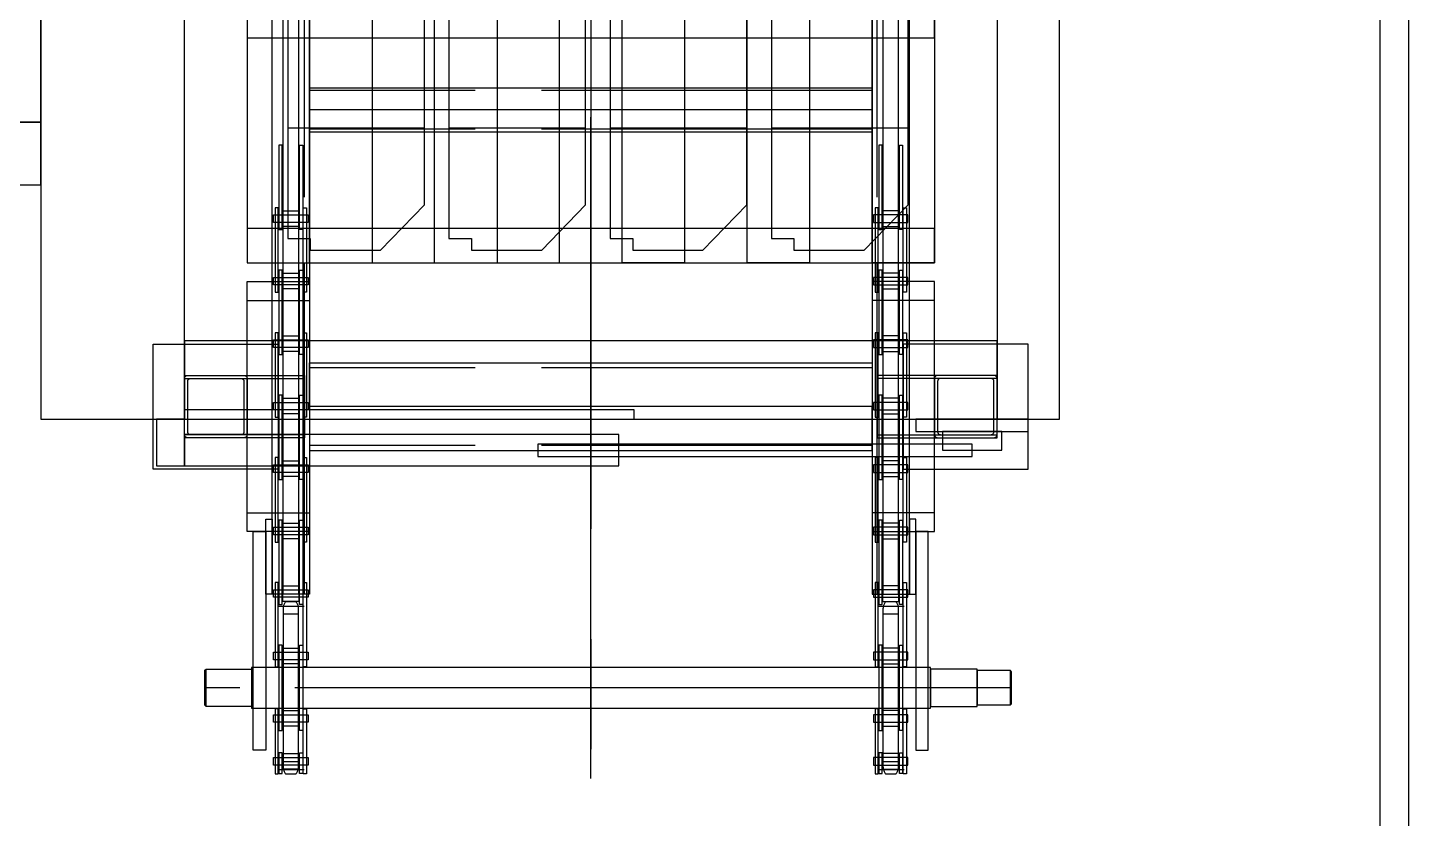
# Model space of a CAD drawing. Extents: x -115306 to 97263, y 46189 to 262006.
# Drawn here: x -29185 to -26976, y 106901 to 108167 of the extents above; entities that cross this region are included whole.
import ezdxf

# ---------------------------------------------------------------- set-up
doc = ezdxf.new("R2010")
doc.units = 0
doc.header["$LTSCALE"] = 508
for name, pattern in [('STYLE_02', [0.694427, 0.486069, -0.208359]), ('STYLE_03', [1.25, 1.041641, -0.208359]), ('STYLE_06', [3.125, 2.083359, -0.347214, 0.347214, -0.347214])]:
    doc.linetypes.add(name, pattern=pattern)
doc.layers.add('INSTALACION_NUEVA', color=7, linetype='CONTINUOUS')

# ---------------------------------------------------------------- blocks, each defined once
blk = doc.blocks.new('*U2774')
at = {"layer": 'INSTALACION_NUEVA', "color": 4, "linetype": 'Continuous'}
for p, q in [((-17193.6, 19089.4), (-17151.6, 19089.4)), ((-17193.6, 18828.4), (-17151.6, 18828.4))]:
    blk.add_line(p, q, dxfattribs=at)
at = {"layer": 'INSTALACION_NUEVA', "color": 1, "linetype": 'Continuous'}
for points in [[(-17160.3, 19085.1), (-17160.4, 19086.7), (-17160.5, 19087.9), (-17160.7, 19089.2), (-17161, 19090.4), (-17161.4, 19091.6), (-17161.9, 19092.7), (-17162.5, 19093.8), (-17163.2, 19094.9), (-17164, 19095.9), (-17164, 19095.9), (-17164.4, 19096.4), (-17181.1, 19096.4), (-17181.6, 19095.9), (-17182.3, 19094.9), (-17183, 19093.8), (-17183.6, 19092.7), (-17184.1, 19091.6), (-17184.5, 19090.4), (-17184.8, 19089.2), (-17185.1, 19087.9), (-17185.2, 19086.7), (-17185.2, 19086.7), (-17185.3, 19085.1), (-17185.3, 19082.5), (-17185.3, 18835.4), (-17185.3, 18832.8), (-17185.2, 18831.2), (-17185.1, 18829.9), (-17184.8, 18828.7), (-17184.5, 18827.5), (-17184.1, 18826.3), (-17183.6, 18825.1), (-17183, 18824), (-17182.3, 18823), (-17181.6, 18822), (-17181.1, 18821.4), (-17164.4, 18821.4), (-17164, 18822), (-17163.2, 18823), (-17162.5, 18824), (-17161.9, 18825.1), (-17161.4, 18826.3), (-17161, 18827.5), (-17160.7, 18828.7), (-17160.5, 18829.9), (-17160.4, 18831.2), (-17160.4, 18831.2), (-17160.3, 18832.8), (-17160.3, 18835.4), (-17160.3, 19082.5), (-17160.3, 19085.1)], [(-17185.3, 18840.9), (-17160.3, 18840.9), (-17160.3, 19076.9), (-17185.3, 19076.9)]]:
    blk.add_lwpolyline(points, close=True, dxfattribs=at)
blk = doc.blocks.new('*U2775')
at = {"layer": 'INSTALACION_NUEVA', "color": 4, "linetype": 'Continuous'}
for p, q in [((-18153.6, 19089.4), (-18111.6, 19089.4)), ((-18153.6, 18828.4), (-18111.6, 18828.4))]:
    blk.add_line(p, q, dxfattribs=at)
at = {"layer": 'INSTALACION_NUEVA', "color": 1, "linetype": 'Continuous'}
for points in [[(-18120.3, 19085.1), (-18120.4, 19086.7), (-18120.5, 19087.9), (-18120.7, 19089.2), (-18121, 19090.4), (-18121.4, 19091.6), (-18121.9, 19092.7), (-18122.5, 19093.8), (-18123.2, 19094.9), (-18124, 19095.9), (-18124, 19095.9), (-18124.4, 19096.4), (-18141.1, 19096.4), (-18141.6, 19095.9), (-18142.3, 19094.9), (-18143, 19093.8), (-18143.6, 19092.7), (-18144.1, 19091.6), (-18144.5, 19090.4), (-18144.8, 19089.2), (-18145.1, 19087.9), (-18145.2, 19086.7), (-18145.2, 19086.7), (-18145.3, 19085.1), (-18145.3, 19082.5), (-18145.3, 18835.4), (-18145.3, 18832.8), (-18145.2, 18831.2), (-18145.1, 18829.9), (-18144.8, 18828.7), (-18144.5, 18827.5), (-18144.1, 18826.3), (-18143.6, 18825.1), (-18143, 18824), (-18142.3, 18823), (-18141.6, 18822), (-18141.1, 18821.4), (-18124.4, 18821.4), (-18124, 18822), (-18123.2, 18823), (-18122.5, 18824), (-18121.9, 18825.1), (-18121.4, 18826.3), (-18121, 18827.5), (-18120.7, 18828.7), (-18120.5, 18829.9), (-18120.4, 18831.2), (-18120.4, 18831.2), (-18120.3, 18832.8), (-18120.3, 18835.4), (-18120.3, 19082.5), (-18120.3, 19085.1)], [(-18145.3, 18840.9), (-18120.3, 18840.9), (-18120.3, 19076.9), (-18145.3, 19076.9)]]:
    blk.add_lwpolyline(points, close=True, dxfattribs=at)
blk = doc.blocks.new('*U2776')
at = {"layer": 'INSTALACION_NUEVA', "color": 1, "linetype": 'Continuous'}
for p, q in [((-18268.5, 18928.9), (-18268.5, 18988.9)), ((-16981.5, 18931.4), (-16981.5, 18986.4))]:
    blk.add_line(p, q, dxfattribs=at)
at = {"layer": 'INSTALACION_NUEVA', "color": 4, "linetype": 'STYLE_06'}
blk.add_line((-16979.5, 18958.9), (-18268.5, 18958.9), dxfattribs=at)
at = {"layer": 'INSTALACION_NUEVA', "color": 1, "linetype": 'Continuous'}
for points in [[(-18195.5, 18928.9), (-18268.5, 18928.9), (-18270.5, 18930.9), (-18270.5, 18986.9), (-18268.5, 18988.9), (-18195.5, 18988.9)], [(-17109.5, 18991.4), (-18195.5, 18991.4), (-18195.5, 18926.4), (-17109.5, 18926.4)], [(-17034.5, 18988.9), (-17109.5, 18988.9), (-17109.5, 18928.9), (-17034.5, 18928.9)], [(-17034.5, 18931.4), (-16981.5, 18931.4), (-16979.5, 18933.4), (-16979.5, 18984.4), (-16981.5, 18986.4), (-17034.5, 18986.4)]]:
    blk.add_lwpolyline(points, close=True, dxfattribs=at)
at = {"layer": 'INSTALACION_NUEVA', "color": 4}
for name in ['*U2775', '*U2774']:
    blk.add_blockref(name, (0, 0), dxfattribs=at)
blk = doc.blocks.new('*U2777')
at = {"layer": 'INSTALACION_NUEVA', "color": 4, "linetype": 'Continuous'}
for p, q in [((-17102.8, 19578.9), (-17202.8, 19578.9)), ((-17102.8, 19238.9), (-17202.8, 19238.9))]:
    blk.add_line(p, q, dxfattribs=at)
at = {"layer": 'INSTALACION_NUEVA', "color": 1, "linetype": 'Continuous'}
blk.add_lwpolyline([(-17102.8, 19208.9), (-17102.8, 19608.9), (-17202.8, 19608.9), (-17202.8, 19208.9)], close=True, dxfattribs=at)
blk = doc.blocks.new('*U2781')
at = {"layer": 'INSTALACION_NUEVA', "color": 1, "linetype": 'Continuous'}
blk.add_lwpolyline([(-17002.8, 19358.9), (-17002.8, 19458.9), (-17194.8, 19458.9), (-17194.8, 19358.9)], close=True, dxfattribs=at)
at = {"layer": 'INSTALACION_NUEVA', "color": 4, "linetype": 'STYLE_03'}
blk.add_lwpolyline([(-17002.8, 19363.9), (-17002.8, 19453.9), (-17194.8, 19453.9), (-17194.8, 19363.9)], close=True, dxfattribs=at)
blk = doc.blocks.new('*U2782')
at = {"layer": 'INSTALACION_NUEVA', "color": 1, "linetype": 'STYLE_02'}
blk.add_lwpolyline([(-17002.8, 19453.9), (-17002.8, 19454.4), (-17002.9, 19454.9), (-17003, 19455.4), (-17003.2, 19455.8), (-17003.4, 19456.3), (-17003.6, 19456.7), (-17003.9, 19457.1), (-17004.2, 19457.5), (-17004.6, 19457.8), (-17005, 19458.1), (-17005.4, 19458.3), (-17005.9, 19458.6), (-17006.3, 19458.7), (-17006.8, 19458.8), (-17007.3, 19458.9), (-17007.8, 19458.9), (-17097.8, 19458.9), (-17098.3, 19458.9), (-17098.8, 19458.8), (-17099.2, 19458.7), (-17099.7, 19458.6), (-17100.1, 19458.3), (-17100.6, 19458.1), (-17100.9, 19457.8), (-17101.3, 19457.5), (-17101.6, 19457.1), (-17101.9, 19456.7), (-17102.2, 19456.3), (-17102.4, 19455.8), (-17102.6, 19455.4), (-17102.7, 19454.9), (-17102.8, 19454.4), (-17102.8, 19453.9), (-17102.8, 19363.9), (-17102.8, 19363.4), (-17102.7, 19363), (-17102.6, 19362.5), (-17102.4, 19362), (-17102.2, 19361.6), (-17101.9, 19361.2), (-17101.6, 19360.8), (-17101.3, 19360.4), (-17100.9, 19360.1), (-17100.6, 19359.8), (-17100.1, 19359.5), (-17099.7, 19359.3), (-17099.2, 19359.2), (-17098.8, 19359), (-17098.3, 19359), (-17097.8, 19358.9), (-17007.8, 19358.9), (-17007.3, 19359), (-17006.8, 19359), (-17006.3, 19359.2), (-17005.9, 19359.3), (-17005.4, 19359.5), (-17005, 19359.8), (-17004.6, 19360.1), (-17004.2, 19360.4), (-17003.9, 19360.8), (-17003.6, 19361.2), (-17003.4, 19361.6), (-17003.2, 19362), (-17003, 19362.5), (-17002.9, 19363), (-17002.8, 19363.4), (-17002.8, 19363.9), (-17002.8, 19453.9)], close=True, dxfattribs=at)
at = {"layer": 'INSTALACION_NUEVA', "color": 4, "linetype": 'STYLE_02'}
blk.add_lwpolyline([(-17007.8, 19449.4), (-17007.8, 19449.9), (-17007.9, 19450.3), (-17008, 19450.7), (-17008.1, 19451.2), (-17008.3, 19451.6), (-17008.5, 19451.9), (-17008.8, 19452.3), (-17009.1, 19452.6), (-17009.4, 19452.9), (-17009.8, 19453.2), (-17010.2, 19453.4), (-17010.6, 19453.6), (-17011, 19453.7), (-17011.4, 19453.8), (-17011.8, 19453.9), (-17012.3, 19453.9), (-17093.3, 19453.9), (-17093.7, 19453.9), (-17094.2, 19453.8), (-17094.6, 19453.7), (-17095, 19453.6), (-17095.4, 19453.4), (-17095.8, 19453.2), (-17096.1, 19452.9), (-17096.5, 19452.6), (-17096.8, 19452.3), (-17097, 19451.9), (-17097.2, 19451.6), (-17097.4, 19451.2), (-17097.6, 19450.7), (-17097.7, 19450.3), (-17097.8, 19449.9), (-17097.8, 19449.4), (-17097.8, 19368.4), (-17097.8, 19368), (-17097.7, 19367.6), (-17097.6, 19367.1), (-17097.4, 19366.7), (-17097.2, 19366.3), (-17097, 19365.9), (-17096.8, 19365.6), (-17096.5, 19365.3), (-17096.1, 19365), (-17095.8, 19364.7), (-17095.4, 19364.5), (-17095, 19364.3), (-17094.6, 19364.1), (-17094.2, 19364), (-17093.7, 19364), (-17093.3, 19363.9), (-17012.3, 19363.9), (-17011.8, 19364), (-17011.4, 19364), (-17011, 19364.1), (-17010.6, 19364.3), (-17010.2, 19364.5), (-17009.8, 19364.7), (-17009.4, 19365), (-17009.1, 19365.3), (-17008.8, 19365.6), (-17008.5, 19365.9), (-17008.3, 19366.3), (-17008.1, 19366.7), (-17008, 19367.1), (-17007.9, 19367.6), (-17007.8, 19368), (-17007.8, 19368.4), (-17007.8, 19449.4)], close=True, dxfattribs=at)
blk = doc.blocks.new('*U2783')
at = {"layer": 'INSTALACION_NUEVA', "color": 4, "linetype": 'STYLE_03'}
for p, q in [((-17202.8, 19470.9), (-18102.8, 19470.9)), ((-17202.8, 19346.9), (-18102.8, 19346.9))]:
    blk.add_line(p, q, dxfattribs=at)
at = {"layer": 'INSTALACION_NUEVA', "color": 1, "linetype": 'Continuous'}
for points in [[(-17202.8, 19478.9), (-17202.8, 19408.9), (-18102.8, 19408.9), (-18102.8, 19478.9)], [(-17202.8, 19338.9), (-17202.8, 19408.9), (-18102.8, 19408.9), (-18102.8, 19338.9)]]:
    blk.add_lwpolyline(points, close=True, dxfattribs=at)
blk = doc.blocks.new('*U2788')
at = {"layer": 'INSTALACION_NUEVA', "color": 4, "linetype": 'Continuous'}
for p, q in [((-18202.8, 19578.9), (-18102.8, 19578.9)), ((-18202.8, 19238.9), (-18102.8, 19238.9))]:
    blk.add_line(p, q, dxfattribs=at)
at = {"layer": 'INSTALACION_NUEVA', "color": 1, "linetype": 'Continuous'}
blk.add_lwpolyline([(-18202.8, 19208.9), (-18202.8, 19608.9), (-18102.8, 19608.9), (-18102.8, 19208.9)], close=True, dxfattribs=at)
blk = doc.blocks.new('*U2789')
at = {"layer": 'INSTALACION_NUEVA', "color": 1, "linetype": 'Continuous'}
blk.add_lwpolyline([(-18302.8, 19358.9), (-18302.8, 19458.9), (-18110.8, 19458.9), (-18110.8, 19358.9)], close=True, dxfattribs=at)
at = {"layer": 'INSTALACION_NUEVA', "color": 4, "linetype": 'STYLE_03'}
blk.add_lwpolyline([(-18302.8, 19363.9), (-18302.8, 19453.9), (-18110.8, 19453.9), (-18110.8, 19363.9)], close=True, dxfattribs=at)
blk = doc.blocks.new('*U2790')
at = {"layer": 'INSTALACION_NUEVA', "color": 1, "linetype": 'STYLE_02'}
blk.add_lwpolyline([(-18302.8, 19453.9), (-18302.8, 19454.4), (-18302.7, 19454.9), (-18302.6, 19455.4), (-18302.4, 19455.8), (-18302.2, 19456.3), (-18301.9, 19456.7), (-18301.6, 19457.1), (-18301.3, 19457.5), (-18300.9, 19457.8), (-18300.6, 19458.1), (-18300.1, 19458.3), (-18299.7, 19458.6), (-18299.2, 19458.7), (-18298.8, 19458.8), (-18298.3, 19458.9), (-18297.8, 19458.9), (-18207.8, 19458.9), (-18207.3, 19458.9), (-18206.8, 19458.8), (-18206.3, 19458.7), (-18205.9, 19458.6), (-18205.4, 19458.3), (-18205, 19458.1), (-18204.6, 19457.8), (-18204.2, 19457.5), (-18203.9, 19457.1), (-18203.6, 19456.7), (-18203.4, 19456.3), (-18203.2, 19455.8), (-18203, 19455.4), (-18202.9, 19454.9), (-18202.8, 19454.4), (-18202.8, 19453.9), (-18202.8, 19363.9), (-18202.8, 19363.4), (-18202.9, 19363), (-18203, 19362.5), (-18203.2, 19362), (-18203.4, 19361.6), (-18203.6, 19361.2), (-18203.9, 19360.8), (-18204.2, 19360.4), (-18204.6, 19360.1), (-18205, 19359.8), (-18205.4, 19359.5), (-18205.9, 19359.3), (-18206.3, 19359.2), (-18206.8, 19359), (-18207.3, 19359), (-18207.8, 19358.9), (-18297.8, 19358.9), (-18298.3, 19359), (-18298.8, 19359), (-18299.2, 19359.2), (-18299.7, 19359.3), (-18300.1, 19359.5), (-18300.6, 19359.8), (-18300.9, 19360.1), (-18301.3, 19360.4), (-18301.6, 19360.8), (-18301.9, 19361.2), (-18302.2, 19361.6), (-18302.4, 19362), (-18302.6, 19362.5), (-18302.7, 19363), (-18302.8, 19363.4), (-18302.8, 19363.9), (-18302.8, 19453.9)], close=True, dxfattribs=at)
at = {"layer": 'INSTALACION_NUEVA', "color": 4, "linetype": 'STYLE_02'}
blk.add_lwpolyline([(-18297.8, 19449.4), (-18297.8, 19449.9), (-18297.7, 19450.3), (-18297.6, 19450.7), (-18297.4, 19451.2), (-18297.2, 19451.6), (-18297, 19451.9), (-18296.8, 19452.3), (-18296.5, 19452.6), (-18296.1, 19452.9), (-18295.8, 19453.2), (-18295.4, 19453.4), (-18295, 19453.6), (-18294.6, 19453.7), (-18294.2, 19453.8), (-18293.7, 19453.9), (-18293.3, 19453.9), (-18212.3, 19453.9), (-18211.8, 19453.9), (-18211.4, 19453.8), (-18211, 19453.7), (-18210.6, 19453.6), (-18210.2, 19453.4), (-18209.8, 19453.2), (-18209.4, 19452.9), (-18209.1, 19452.6), (-18208.8, 19452.3), (-18208.5, 19451.9), (-18208.3, 19451.6), (-18208.1, 19451.2), (-18208, 19450.7), (-18207.9, 19450.3), (-18207.8, 19449.9), (-18207.8, 19449.4), (-18207.8, 19368.4), (-18207.8, 19368), (-18207.9, 19367.6), (-18208, 19367.1), (-18208.1, 19366.7), (-18208.3, 19366.3), (-18208.5, 19365.9), (-18208.8, 19365.6), (-18209.1, 19365.3), (-18209.4, 19365), (-18209.8, 19364.7), (-18210.2, 19364.5), (-18210.6, 19364.3), (-18211, 19364.1), (-18211.4, 19364), (-18211.8, 19364), (-18212.3, 19363.9), (-18293.3, 19363.9), (-18293.7, 19364), (-18294.2, 19364), (-18294.6, 19364.1), (-18295, 19364.3), (-18295.4, 19364.5), (-18295.8, 19364.7), (-18296.1, 19365), (-18296.5, 19365.3), (-18296.8, 19365.6), (-18297, 19365.9), (-18297.2, 19366.3), (-18297.4, 19366.7), (-18297.6, 19367.1), (-18297.7, 19367.6), (-18297.8, 19368), (-18297.8, 19368.4), (-18297.8, 19449.4)], close=True, dxfattribs=at)
blk = doc.blocks.new('*U2791')
at = {"layer": 'INSTALACION_NUEVA', "color": 4, "linetype": 'STYLE_03'}
for p, q in [((-17202.8, 19914.9), (-18102.8, 19914.9)), ((-17202.8, 19852.9), (-18102.8, 19852.9))]:
    blk.add_line(p, q, dxfattribs=at)
at = {"layer": 'INSTALACION_NUEVA', "color": 1, "linetype": 'Continuous'}
for points in [[(-17202.8, 19918.9), (-17202.8, 19883.9), (-18102.8, 19883.9), (-18102.8, 19918.9)], [(-17202.8, 19848.9), (-17202.8, 19883.9), (-18102.8, 19883.9), (-18102.8, 19848.9)]]:
    blk.add_lwpolyline(points, close=True, dxfattribs=at)
blk = doc.blocks.new('*U2795')
at = {"layer": 'INSTALACION_NUEVA', "color": 6, "linetype": 'Continuous'}
for points in [[(-17191.8, 19827.2), (-17191.8, 19692.2), (-17186.8, 19692.2), (-17186.8, 19827.2)], [(-17158.8, 19827.2), (-17153.8, 19827.2), (-17153.8, 19692.2), (-17158.8, 19692.2)], [(-17200.3, 19715.7), (-17200.3, 19703.7), (-17145.3, 19703.7), (-17145.3, 19715.7)], [(-17197.8, 19727.2), (-17197.8, 19592.2), (-17192.8, 19592.2), (-17192.8, 19727.2)], [(-17185.8, 19722.2), (-17185.8, 19697.2), (-17159.8, 19697.2), (-17159.8, 19722.2)], [(-17152.8, 19727.2), (-17147.8, 19727.2), (-17147.8, 19592.2), (-17152.8, 19592.2)], [(-17191.8, 19627.2), (-17191.8, 19492.2), (-17186.8, 19492.2), (-17186.8, 19627.2)], [(-17185.8, 19622.2), (-17185.8, 19597.2), (-17159.8, 19597.2), (-17159.8, 19622.2)], [(-17158.8, 19627.2), (-17153.8, 19627.2), (-17153.8, 19492.2), (-17158.8, 19492.2)], [(-17200.3, 19615.7), (-17200.3, 19603.7), (-17145.3, 19603.7), (-17145.3, 19615.7)], [(-17200.3, 19515.7), (-17200.3, 19503.7), (-17145.3, 19503.7), (-17145.3, 19515.7)], [(-17197.8, 19527.2), (-17197.8, 19392.2), (-17192.8, 19392.2), (-17192.8, 19527.2)], [(-17185.8, 19522.2), (-17185.8, 19497.2), (-17159.8, 19497.2), (-17159.8, 19522.2)], [(-17152.8, 19527.2), (-17147.8, 19527.2), (-17147.8, 19392.2), (-17152.8, 19392.2)], [(-17191.8, 19427.2), (-17191.8, 19292.2), (-17186.8, 19292.2), (-17186.8, 19427.2)], [(-17185.8, 19422.2), (-17185.8, 19397.2), (-17159.8, 19397.2), (-17159.8, 19422.2)], [(-17158.8, 19427.2), (-17153.8, 19427.2), (-17153.8, 19292.2), (-17158.8, 19292.2)], [(-17200.3, 19415.7), (-17200.3, 19403.7), (-17145.3, 19403.7), (-17145.3, 19415.7)], [(-17200.3, 19315.7), (-17200.3, 19303.7), (-17145.3, 19303.7), (-17145.3, 19315.7)], [(-17197.8, 19327.2), (-17197.8, 19192.2), (-17192.8, 19192.2), (-17192.8, 19327.2)], [(-17185.8, 19322.2), (-17185.8, 19297.2), (-17159.8, 19297.2), (-17159.8, 19322.2)], [(-17152.8, 19327.2), (-17147.8, 19327.2), (-17147.8, 19192.2), (-17152.8, 19192.2)], [(-17191.8, 19227.2), (-17191.8, 19092.2), (-17186.8, 19092.2), (-17186.8, 19227.2)], [(-17185.8, 19222.2), (-17185.8, 19197.2), (-17159.8, 19197.2), (-17159.8, 19222.2)], [(-17158.8, 19227.2), (-17153.8, 19227.2), (-17153.8, 19092.2), (-17158.8, 19092.2)], [(-17200.3, 19215.7), (-17200.3, 19203.7), (-17145.3, 19203.7), (-17145.3, 19215.7)], [(-17200.3, 19115.7), (-17200.3, 19103.7), (-17145.3, 19103.7), (-17145.3, 19115.7)], [(-17197.8, 19127.2), (-17197.8, 18992.2), (-17192.8, 18992.2), (-17192.8, 19127.2)], [(-17185.8, 19122.2), (-17185.8, 19097.2), (-17159.8, 19097.2), (-17159.8, 19122.2)], [(-17152.8, 19127.2), (-17147.8, 19127.2), (-17147.8, 18992.2), (-17152.8, 18992.2)], [(-17191.8, 19027.2), (-17191.8, 18890.3), (-17186.8, 18890.3), (-17186.8, 19027.2)], [(-17158.8, 19027.2), (-17153.8, 19027.2), (-17153.8, 18890.3), (-17158.8, 18890.3)], [(-17200.3, 19015.7), (-17200.3, 19003.7), (-17145.3, 19003.7), (-17145.3, 19015.7)], [(-17185.8, 19022.2), (-17185.8, 18997.2), (-17159.8, 18997.2), (-17159.8, 19022.2)], [(-17200.3, 18915.8), (-17200.3, 18903.8), (-17145.3, 18903.8), (-17145.3, 18915.8)], [(-17197.8, 18925.3), (-17197.8, 18821.3), (-17192.8, 18821.3), (-17192.8, 18925.3)], [(-17185.8, 18922.3), (-17185.8, 18897.3), (-17159.8, 18897.3), (-17159.8, 18922.3)], [(-17152.8, 18925.3), (-17147.8, 18925.3), (-17147.8, 18821.3), (-17152.8, 18821.3)], [(-17200.3, 18847.3), (-17200.3, 18835.3), (-17145.3, 18835.3), (-17145.3, 18847.3)], [(-17191.8, 18854.8), (-17191.8, 18821.8), (-17186.8, 18821.8), (-17186.8, 18854.8)], [(-17185.8, 18853.8), (-17185.8, 18828.8), (-17159.8, 18828.8), (-17159.8, 18853.8)], [(-17158.8, 18854.8), (-17153.8, 18854.8), (-17153.8, 18821.8), (-17158.8, 18821.8)]]:
    blk.add_lwpolyline(points, close=True, dxfattribs=at)
blk = doc.blocks.new('*U2796')
at = {"layer": 'INSTALACION_NUEVA', "color": 6, "linetype": 'Continuous'}
for points in [[(-18146.8, 19827.2), (-18151.8, 19827.2), (-18151.8, 19692.2), (-18146.8, 19692.2)], [(-18113.8, 19827.2), (-18113.8, 19692.2), (-18118.8, 19692.2), (-18118.8, 19827.2)], [(-18105.3, 19715.7), (-18105.3, 19703.7), (-18160.3, 19703.7), (-18160.3, 19715.7)], [(-18152.8, 19727.2), (-18157.8, 19727.2), (-18157.8, 19592.2), (-18152.8, 19592.2)], [(-18119.8, 19722.2), (-18119.8, 19697.2), (-18145.8, 19697.2), (-18145.8, 19722.2)], [(-18107.8, 19727.2), (-18107.8, 19592.2), (-18112.8, 19592.2), (-18112.8, 19727.2)], [(-18146.8, 19627.2), (-18151.8, 19627.2), (-18151.8, 19492.2), (-18146.8, 19492.2)], [(-18119.8, 19622.2), (-18119.8, 19597.2), (-18145.8, 19597.2), (-18145.8, 19622.2)], [(-18113.8, 19627.2), (-18113.8, 19492.2), (-18118.8, 19492.2), (-18118.8, 19627.2)], [(-18105.3, 19615.7), (-18105.3, 19603.7), (-18160.3, 19603.7), (-18160.3, 19615.7)], [(-18105.3, 19515.7), (-18105.3, 19503.7), (-18160.3, 19503.7), (-18160.3, 19515.7)], [(-18152.8, 19527.2), (-18157.8, 19527.2), (-18157.8, 19392.2), (-18152.8, 19392.2)], [(-18119.8, 19522.2), (-18119.8, 19497.2), (-18145.8, 19497.2), (-18145.8, 19522.2)], [(-18107.8, 19527.2), (-18107.8, 19392.2), (-18112.8, 19392.2), (-18112.8, 19527.2)], [(-18146.8, 19427.2), (-18151.8, 19427.2), (-18151.8, 19292.2), (-18146.8, 19292.2)], [(-18119.8, 19422.2), (-18119.8, 19397.2), (-18145.8, 19397.2), (-18145.8, 19422.2)], [(-18113.8, 19427.2), (-18113.8, 19292.2), (-18118.8, 19292.2), (-18118.8, 19427.2)], [(-18105.3, 19415.7), (-18105.3, 19403.7), (-18160.3, 19403.7), (-18160.3, 19415.7)], [(-18105.3, 19315.7), (-18105.3, 19303.7), (-18160.3, 19303.7), (-18160.3, 19315.7)], [(-18152.8, 19327.2), (-18157.8, 19327.2), (-18157.8, 19192.2), (-18152.8, 19192.2)], [(-18119.8, 19322.2), (-18119.8, 19297.2), (-18145.8, 19297.2), (-18145.8, 19322.2)], [(-18107.8, 19327.2), (-18107.8, 19192.2), (-18112.8, 19192.2), (-18112.8, 19327.2)], [(-18146.8, 19227.2), (-18151.8, 19227.2), (-18151.8, 19092.2), (-18146.8, 19092.2)], [(-18119.8, 19222.2), (-18119.8, 19197.2), (-18145.8, 19197.2), (-18145.8, 19222.2)], [(-18113.8, 19227.2), (-18113.8, 19092.2), (-18118.8, 19092.2), (-18118.8, 19227.2)], [(-18105.3, 19215.7), (-18105.3, 19203.7), (-18160.3, 19203.7), (-18160.3, 19215.7)], [(-18105.3, 19115.7), (-18105.3, 19103.7), (-18160.3, 19103.7), (-18160.3, 19115.7)], [(-18152.8, 19127.2), (-18157.8, 19127.2), (-18157.8, 18992.2), (-18152.8, 18992.2)], [(-18119.8, 19122.2), (-18119.8, 19097.2), (-18145.8, 19097.2), (-18145.8, 19122.2)], [(-18107.8, 19127.2), (-18107.8, 18992.2), (-18112.8, 18992.2), (-18112.8, 19127.2)], [(-18146.8, 19027.2), (-18151.8, 19027.2), (-18151.8, 18890.3), (-18146.8, 18890.3)], [(-18113.8, 19027.2), (-18113.8, 18890.3), (-18118.8, 18890.3), (-18118.8, 19027.2)], [(-18105.3, 19015.7), (-18105.3, 19003.7), (-18160.3, 19003.7), (-18160.3, 19015.7)], [(-18119.8, 19022.2), (-18119.8, 18997.2), (-18145.8, 18997.2), (-18145.8, 19022.2)], [(-18105.3, 18915.8), (-18105.3, 18903.8), (-18160.3, 18903.8), (-18160.3, 18915.8)], [(-18152.8, 18925.3), (-18157.8, 18925.3), (-18157.8, 18821.3), (-18152.8, 18821.3)], [(-18119.8, 18922.3), (-18119.8, 18897.3), (-18145.8, 18897.3), (-18145.8, 18922.3)], [(-18107.8, 18925.3), (-18107.8, 18821.3), (-18112.8, 18821.3), (-18112.8, 18925.3)], [(-18105.3, 18847.3), (-18105.3, 18835.3), (-18160.3, 18835.3), (-18160.3, 18847.3)], [(-18146.8, 18854.8), (-18151.8, 18854.8), (-18151.8, 18821.8), (-18146.8, 18821.8)], [(-18119.8, 18853.8), (-18119.8, 18828.8), (-18145.8, 18828.8), (-18145.8, 18853.8)], [(-18113.8, 18854.8), (-18113.8, 18821.8), (-18118.8, 18821.8), (-18118.8, 18854.8)]]:
    blk.add_lwpolyline(points, close=True, dxfattribs=at)
blk = doc.blocks.new('*U2797')
at = {"layer": 'INSTALACION_NUEVA', "color": 4, "linetype": 'STYLE_03'}
for p, q in [((-18110.8, 19108.9), (-18110.8, 21258.9)), ((-17194.8, 19108.9), (-17194.8, 21258.9))]:
    blk.add_line(p, q, dxfattribs=at)
at = {"layer": 'INSTALACION_NUEVA', "color": 4, "linetype": 'STYLE_06'}
for p, q in [((-17652.8, 18813.9), (-17652.8, 21244.9)), ((-17067.8, 18958.9), (-18288.8, 18958.9))]:
    blk.add_line(p, q, dxfattribs=at)
at = {"layer": 'INSTALACION_NUEVA', "color": 7, "linetype": 'Continuous'}
for points in [[(-18162.8, 19108.9), (-18162.8, 21258.9), (-18102.8, 21258.9), (-18102.8, 19108.9)], [(-18145.3, 19108.9), (-18145.3, 21158.9), (-18120.3, 21158.9), (-18120.3, 19108.9)]]:
    blk.add_lwpolyline(points, close=True, dxfattribs=at)
at = {"layer": 'INSTALACION_NUEVA', "color": 1, "linetype": 'Continuous'}
for points in [[(-17142.8, 19108.9), (-17142.8, 21258.9), (-17202.8, 21258.9), (-17202.8, 19108.9)], [(-17160.3, 19108.9), (-17160.3, 21158.9), (-17185.3, 21158.9), (-17185.3, 19108.9)], [(-18352.8, 19308.9), (-18352.8, 19508.9), (-18152.8, 19508.9), (-18152.8, 19308.9)], [(-16952.8, 19308.9), (-16952.8, 19508.9), (-17152.8, 19508.9), (-17152.8, 19308.9)], [(-18172.8, 19108.9), (-18172.8, 19228.9), (-18162.8, 19228.9), (-18162.8, 19108.9)], [(-17132.8, 19108.9), (-17132.8, 19228.9), (-17142.8, 19228.9), (-17142.8, 19108.9)], [(-18192.8, 18858.9), (-18192.8, 19208.9), (-18172.8, 19208.9), (-18172.8, 18858.9)], [(-17112.8, 18858.9), (-17112.8, 19208.9), (-17132.8, 19208.9), (-17132.8, 18858.9)]]:
    blk.add_lwpolyline(points, close=True, dxfattribs=at)
at = {"layer": 'INSTALACION_NUEVA', "color": 4}
for name in ['*U2791', '*U2788', '*U2777', '*U2783', '*U2789', '*U2790', '*U2781', '*U2782', '*U2776']:
    blk.add_blockref(name, (0, 0), dxfattribs=at)
at = {"layer": 'INSTALACION_NUEVA', "color": 6}
for name in ['*U2796', '*U2795']:
    blk.add_blockref(name, (0, 0), dxfattribs=at)
blk = doc.blocks.new('*U2802')
at = {"layer": 'INSTALACION_NUEVA', "color": 4}
blk.add_blockref('*U2797', (0, 0), dxfattribs=at)
blk = doc.blocks.new('*U2657')
at = {"layer": 'INSTALACION_NUEVA', "color": 7, "linetype": 'Continuous'}
blk.add_lwpolyline([(-16389.6, 16339), (-16389.6, 22289), (-16344.6, 22289), (-16344.6, 16339)], close=True, dxfattribs=at)
blk = doc.blocks.new('*U2658')
at = {"layer": 'INSTALACION_NUEVA', "color": 4}
blk.add_blockref('*U2657', (0, 0), dxfattribs=at)
blk = doc.blocks.new('*U2905')
at = {"layer": 'INSTALACION_NUEVA', "color": 4, "linetype": 'Continuous'}
for points in [[(-18532.8, 19389), (-18302.8, 19389), (-18302.8, 21089), (-18532.8, 21089)], [(-17002.8, 19389), (-16902.8, 19389), (-16902.8, 21089), (-17002.8, 21089)], [(-18743.2, 19864), (-18532.8, 19864), (-18532.8, 20614), (-18743.2, 20614)], [(-19307.8, 19764), (-18532.8, 19764), (-18532.8, 19864), (-19307.8, 19864)], [(-18302.8, 19389), (-17002.8, 19389), (-17002.8, 19514), (-18302.8, 19514)], [(-18302.8, 19389), (-17583.2, 19389), (-17583.2, 19404), (-18302.8, 19404)], [(-18347.8, 19314), (-18302.8, 19314), (-18302.8, 19389), (-18347.8, 19389)], [(-17132.8, 19369), (-16952.8, 19369), (-16952.8, 19389), (-17132.8, 19389)], [(-18302.8, 19314), (-17607.8, 19314), (-17607.8, 19364), (-18302.8, 19364)], [(-17090.3, 19339), (-16995.3, 19339), (-16995.3, 19369), (-17090.3, 19369)], [(-17737.8, 19329), (-17042.8, 19329), (-17042.8, 19349), (-17737.8, 19349)]]:
    blk.add_lwpolyline(points, close=True, dxfattribs=at)
blk = doc.blocks.new('*U2892')
at = {"layer": 'INSTALACION_NUEVA', "color": 4, "linetype": 'Continuous'}
for points in [[(-18202.8, 20839), (-17102.8, 20839), (-17102.8, 20785), (-18202.8, 20785)], [(-18202.8, 19639), (-18102.8, 19639), (-18102.8, 20839), (-18202.8, 20839)], [(-18002.8, 19639), (-17902.8, 19639), (-17902.8, 20839), (-18002.8, 20839)], [(-17802.8, 19639), (-17702.8, 19639), (-17702.8, 20839), (-17802.8, 20839)], [(-17502.8, 19639), (-17602.8, 19639), (-17602.8, 20839), (-17502.8, 20839)], [(-17302.8, 19639), (-17402.8, 19639), (-17402.8, 20839), (-17302.8, 20839)], [(-17102.8, 19639), (-17202.8, 19639), (-17202.8, 20839), (-17102.8, 20839)], [(-18202.8, 20479), (-17102.8, 20479), (-17102.8, 20425), (-18202.8, 20425)], [(-18202.8, 19999), (-17102.8, 19999), (-17102.8, 20054), (-18202.8, 20054)], [(-18202.8, 19639), (-17102.8, 19639), (-17102.8, 19694), (-18202.8, 19694)]]:
    blk.add_lwpolyline(points, close=True, dxfattribs=at)
blk = doc.blocks.new('*U2893')
at = {"layer": 'INSTALACION_NUEVA', "color": 1, "linetype": 'Continuous'}
for p, q in [((-18101.8, 20819), (-18068, 20819)), ((-18101.8, 20800.3), (-18101.8, 20819)), ((-18068, 20819), (-18023, 20819)), ((-18023, 20819), (-17989.3, 20819)), ((-17989.3, 20819), (-17919.1, 20746.1)), ((-18137.8, 20800.3), (-18101.8, 20800.3)), ((-18137.8, 20257.8), (-18137.8, 20800.3)), ((-17919.1, 20746.1), (-17919.1, 20312)), ((-18137.8, 20623.2), (-17919.1, 20623.2)), ((-18137.8, 20434.9), (-17919.1, 20434.9)), ((-17919.1, 20312), (-17989.3, 20239)), ((-18101.8, 20257.8), (-18137.8, 20257.8)), ((-18101.8, 20239), (-18101.8, 20257.8)), ((-18068, 20239), (-18101.8, 20239)), ((-18023, 20239), (-18068, 20239)), ((-17989.3, 20239), (-18023, 20239))]:
    blk.add_line(p, q, dxfattribs=at)
blk = doc.blocks.new('*U2894')
at = {"layer": 'INSTALACION_NUEVA', "color": 1, "linetype": 'Continuous'}
for p, q in [((-17843.8, 20819), (-17810, 20819)), ((-17843.8, 20800.3), (-17843.8, 20819)), ((-17810, 20819), (-17765, 20819)), ((-17765, 20819), (-17731.3, 20819)), ((-17731.3, 20819), (-17661.1, 20746.1)), ((-17879.8, 20800.3), (-17843.8, 20800.3)), ((-17879.8, 20257.8), (-17879.8, 20800.3)), ((-17661.1, 20746.1), (-17661.1, 20312)), ((-17879.8, 20623.2), (-17661.1, 20623.2)), ((-17879.8, 20434.9), (-17661.1, 20434.9)), ((-17661.1, 20312), (-17731.3, 20239)), ((-17843.8, 20257.8), (-17879.8, 20257.8)), ((-17843.8, 20239), (-17843.8, 20257.8)), ((-17810, 20239), (-17843.8, 20239)), ((-17765, 20239), (-17810, 20239)), ((-17731.3, 20239), (-17765, 20239))]:
    blk.add_line(p, q, dxfattribs=at)
blk = doc.blocks.new('*U2895')
at = {"layer": 'INSTALACION_NUEVA', "color": 1, "linetype": 'Continuous'}
for p, q in [((-17585.8, 20819), (-17552, 20819)), ((-17585.8, 20800.3), (-17585.8, 20819)), ((-17552, 20819), (-17507, 20819)), ((-17507, 20819), (-17473.3, 20819)), ((-17473.3, 20819), (-17403.1, 20746.1)), ((-17621.8, 20800.3), (-17585.8, 20800.3)), ((-17621.8, 20257.8), (-17621.8, 20800.3)), ((-17403.1, 20746.1), (-17403.1, 20312)), ((-17621.8, 20623.2), (-17403.1, 20623.2)), ((-17621.8, 20434.9), (-17403.1, 20434.9)), ((-17403.1, 20312), (-17473.3, 20239)), ((-17585.8, 20257.8), (-17621.8, 20257.8)), ((-17585.8, 20239), (-17585.8, 20257.8)), ((-17552, 20239), (-17585.8, 20239)), ((-17507, 20239), (-17552, 20239)), ((-17473.3, 20239), (-17507, 20239))]:
    blk.add_line(p, q, dxfattribs=at)
blk = doc.blocks.new('*U2896')
at = {"layer": 'INSTALACION_NUEVA', "color": 1, "linetype": 'Continuous'}
for p, q in [((-17327.8, 20819), (-17294, 20819)), ((-17327.8, 20800.3), (-17327.8, 20819)), ((-17294, 20819), (-17249, 20819)), ((-17249, 20819), (-17215.3, 20819)), ((-17215.3, 20819), (-17145.1, 20746.1)), ((-17363.8, 20800.3), (-17327.8, 20800.3)), ((-17363.8, 20257.8), (-17363.8, 20800.3)), ((-17145.1, 20746.1), (-17145.1, 20312)), ((-17363.8, 20623.2), (-17145.1, 20623.2)), ((-17363.8, 20434.9), (-17145.1, 20434.9)), ((-17145.1, 20312), (-17215.3, 20239)), ((-17327.8, 20257.8), (-17363.8, 20257.8)), ((-17327.8, 20239), (-17327.8, 20257.8)), ((-17294, 20239), (-17327.8, 20239)), ((-17249, 20239), (-17294, 20239)), ((-17215.3, 20239), (-17249, 20239))]:
    blk.add_line(p, q, dxfattribs=at)
blk = doc.blocks.new('*U2897')
at = {"layer": 'INSTALACION_NUEVA', "color": 1}
for name in ['*U2893', '*U2894', '*U2895', '*U2896']:
    blk.add_blockref(name, (0, 0), dxfattribs=at)
blk = doc.blocks.new('*U2898')
at = {"layer": 'INSTALACION_NUEVA', "color": 1, "linetype": 'Continuous'}
for p, q in [((-18101.8, 20239), (-18101.8, 20220.3)), ((-18068, 20239), (-18101.8, 20239)), ((-18023, 20239), (-18068, 20239)), ((-17989.3, 20239), (-18023, 20239)), ((-17919.1, 20166.1), (-17989.3, 20239)), ((-18137.8, 20220.3), (-18137.8, 19677.8)), ((-18101.8, 20220.3), (-18137.8, 20220.3)), ((-17919.1, 19732), (-17919.1, 20166.1)), ((-18137.8, 20043.2), (-17919.1, 20043.2)), ((-18137.8, 19854.9), (-17919.1, 19854.9)), ((-17989.3, 19659), (-17919.1, 19732)), ((-18137.8, 19677.8), (-18101.8, 19677.8)), ((-18101.8, 19677.8), (-18101.8, 19659)), ((-18101.8, 19659), (-18068, 19659)), ((-18068, 19659), (-18023, 19659)), ((-18023, 19659), (-17989.3, 19659))]:
    blk.add_line(p, q, dxfattribs=at)
blk = doc.blocks.new('*U2899')
at = {"layer": 'INSTALACION_NUEVA', "color": 1, "linetype": 'Continuous'}
for p, q in [((-17843.8, 20239), (-17843.8, 20220.3)), ((-17810, 20239), (-17843.8, 20239)), ((-17765, 20239), (-17810, 20239)), ((-17731.3, 20239), (-17765, 20239)), ((-17661.1, 20166.1), (-17731.3, 20239)), ((-17879.8, 20220.3), (-17879.8, 19677.8)), ((-17843.8, 20220.3), (-17879.8, 20220.3)), ((-17661.1, 19732), (-17661.1, 20166.1)), ((-17879.8, 20043.2), (-17661.1, 20043.2)), ((-17879.8, 19854.9), (-17661.1, 19854.9)), ((-17731.3, 19659), (-17661.1, 19732)), ((-17879.8, 19677.8), (-17843.8, 19677.8)), ((-17843.8, 19677.8), (-17843.8, 19659)), ((-17843.8, 19659), (-17810, 19659)), ((-17810, 19659), (-17765, 19659)), ((-17765, 19659), (-17731.3, 19659))]:
    blk.add_line(p, q, dxfattribs=at)
blk = doc.blocks.new('*U2900')
at = {"layer": 'INSTALACION_NUEVA', "color": 1, "linetype": 'Continuous'}
for p, q in [((-17585.8, 20239), (-17585.8, 20220.3)), ((-17552, 20239), (-17585.8, 20239)), ((-17507, 20239), (-17552, 20239)), ((-17473.3, 20239), (-17507, 20239)), ((-17403.1, 20166.1), (-17473.3, 20239)), ((-17621.8, 20220.3), (-17621.8, 19677.8)), ((-17585.8, 20220.3), (-17621.8, 20220.3)), ((-17403.1, 19732), (-17403.1, 20166.1)), ((-17621.8, 20043.2), (-17403.1, 20043.2)), ((-17621.8, 19854.9), (-17403.1, 19854.9)), ((-17473.3, 19659), (-17403.1, 19732)), ((-17621.8, 19677.8), (-17585.8, 19677.8)), ((-17585.8, 19677.8), (-17585.8, 19659)), ((-17585.8, 19659), (-17552, 19659)), ((-17552, 19659), (-17507, 19659)), ((-17507, 19659), (-17473.3, 19659))]:
    blk.add_line(p, q, dxfattribs=at)
blk = doc.blocks.new('*U2901')
at = {"layer": 'INSTALACION_NUEVA', "color": 1, "linetype": 'Continuous'}
for p, q in [((-17327.8, 20239), (-17327.8, 20220.3)), ((-17294, 20239), (-17327.8, 20239)), ((-17249, 20239), (-17294, 20239)), ((-17215.3, 20239), (-17249, 20239)), ((-17145.1, 20166.1), (-17215.3, 20239)), ((-17363.8, 20220.3), (-17363.8, 19677.8)), ((-17327.8, 20220.3), (-17363.8, 20220.3)), ((-17145.1, 19732), (-17145.1, 20166.1)), ((-17363.8, 20043.2), (-17145.1, 20043.2)), ((-17363.8, 19854.9), (-17145.1, 19854.9)), ((-17215.3, 19659), (-17145.1, 19732)), ((-17363.8, 19677.8), (-17327.8, 19677.8)), ((-17327.8, 19677.8), (-17327.8, 19659)), ((-17327.8, 19659), (-17294, 19659)), ((-17294, 19659), (-17249, 19659)), ((-17249, 19659), (-17215.3, 19659))]:
    blk.add_line(p, q, dxfattribs=at)
blk = doc.blocks.new('*U2902')
at = {"layer": 'INSTALACION_NUEVA', "color": 1}
for name in ['*U2898', '*U2899', '*U2900', '*U2901']:
    blk.add_blockref(name, (0, 0), dxfattribs=at)
blk = doc.blocks.new('*U2903')
at = {"layer": 'INSTALACION_NUEVA', "color": 4}
for name in ['*U2892', '*U2897', '*U2902']:
    blk.add_blockref(name, (0, 0), dxfattribs=at)

msp = doc.modelspace()

# ---------------------------------------------------------------- linework, layer by layer
at = {"layer": 'INSTALACION_NUEVA', "color": 4, "linetype": 'STYLE_06'}
msp.add_line((-28283.73, 116360.18), (-28283.73, 102689.17), dxfattribs=at)

# ---------------------------------------------------------------- block references
at = {"layer": 'INSTALACION_NUEVA', "color": 4}
for name in ['*U2658', '*U2802', '*U2905', '*U2903']:
    msp.add_blockref(name, (-10630.95, 88151.12), dxfattribs=at)

doc.saveas('drawing.dxf')
